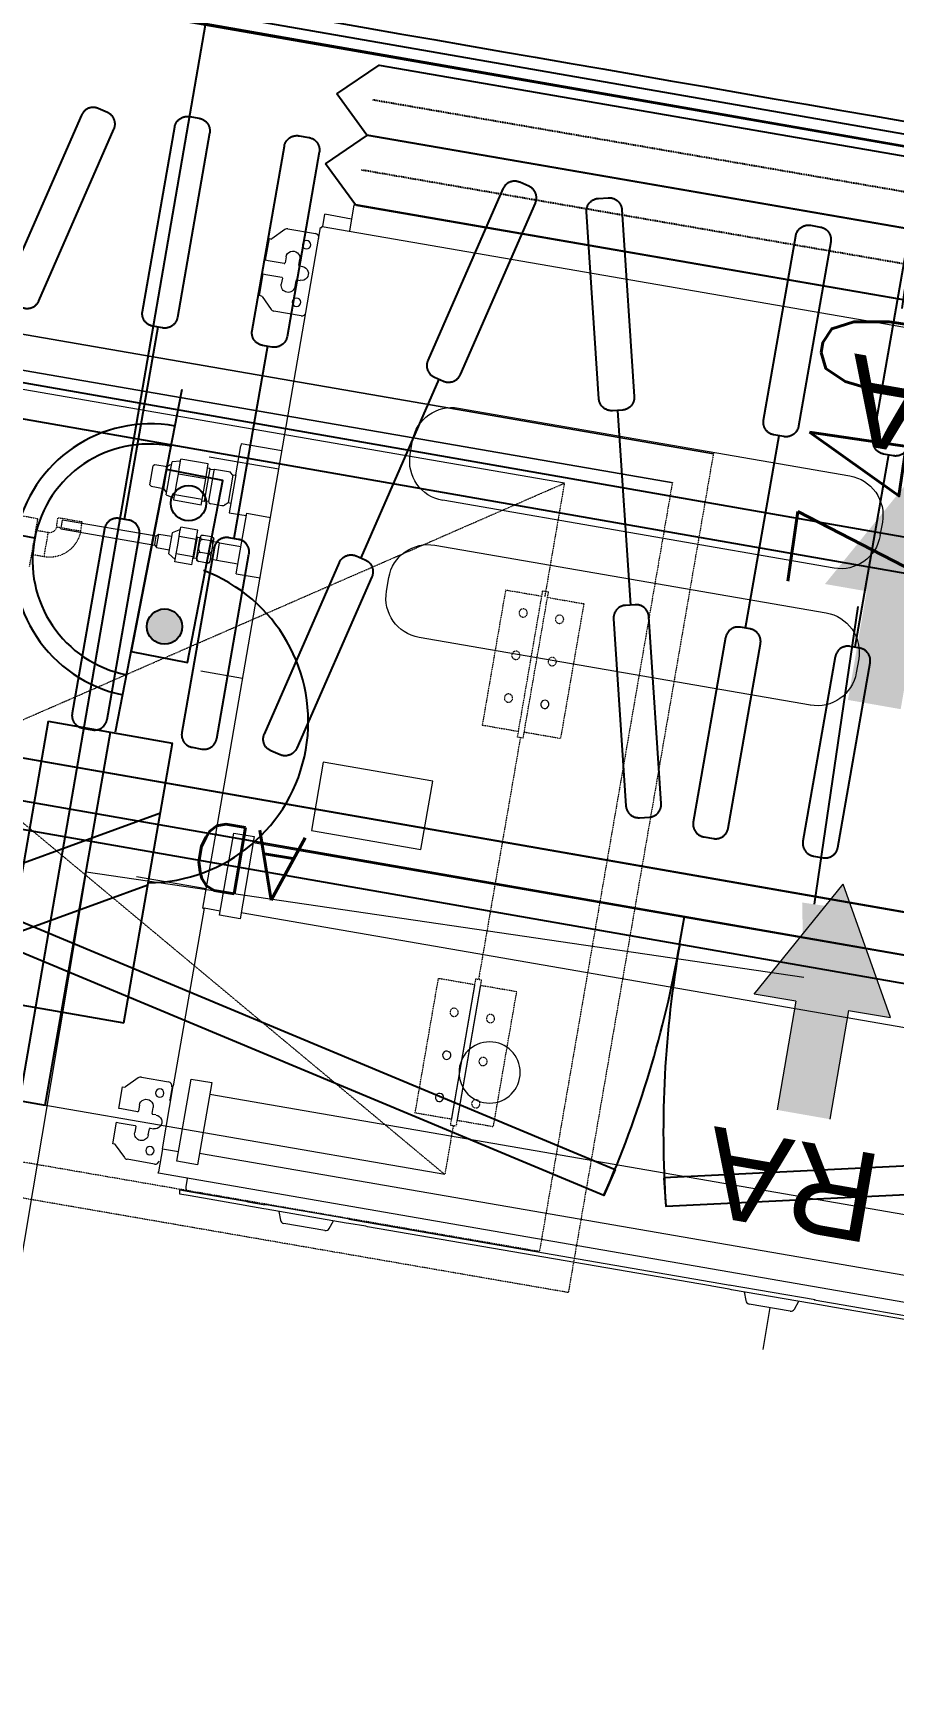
# Model space of a CAD drawing. Extents: x -678889171 to 586587, y -792238163 to 335485.
# Drawn here: x 45012 to 45619, y 28922 to 30092 of the extents above; entities that cross this region are included whole.
import ezdxf
from ezdxf.enums import TextEntityAlignment as Align
from ezdxf.xclip import XClip

# ---------------------------------------------------------------- set-up
doc = ezdxf.new("R2010")
doc.units = 0
doc.header["$MEASUREMENT"] = 0
doc.header["$XCLIPFRAME"] = 2
doc.linetypes.add('HIDDEN', pattern=[0.375, 0.25, -0.125])
doc.layers.get('0').update_dxf_attribs({"color": 8})
doc.layers.get('Defpoints').update_dxf_attribs({"color": 252})
for name, color, linetype in [('1', 8, 'Continuous'), ('9TH-FURN$0$XR-A-TYP-8-9-10$0$I-FURN', 252, 'Continuous'), ('9TH-FURN$0$XR-A-TYP-8-9-10$0$XREF_1BR$0$I-FURN', 252, 'Continuous'), ('AC-DUCT-FLEX', 50, 'Continuous'), ('E-POW-BLOCK', 4, 'Continuous'), ('E-SWIT-AIR', 6, 'Continuous'), ('XR-A-9TH-FLOOR$0$A-WALL', 252, 'Continuous'), ('XR-Typ33 8th to11Th$0$XR-A-TYP-8-9-10$0$A-WALL', 252, 'Continuous')]:
    doc.layers.add(name, color=color, linetype=linetype)
for name, color, linetype, lineweight in [('14- SAD FLEX', 30, 'Continuous', 0), ('2-MH TEXT', 2, 'Continuous', 0), ('Air Outlets', 8, 'Continuous', 0), ('LATS_EQ_IDU', 7, 'Continuous', 0)]:
    doc.layers.add(name, color=color, linetype=linetype, lineweight=lineweight)
doc.styles.add('LG-TEXT', font='arial.ttf')
doc.styles.add('ROMANS', font='romans.shx')
doc.styles.add('Work$0$E-M.MODUL', font='romans.shx', dxfattribs={"width": 0.8})
doc.dimstyles.new('Work$0$S-DIM', dxfattribs={"dimscale": 500, "dimtxt": 0.2065, "dimasz": 0.104, "dimexe": 0, "dimexo": 0, "dimgap": 0, "dimtad": 0, "dimdec": 0, "dimzin": 0, "dimdsep": 46, "dimtxsty": 'Work$0$E-M.MODUL', "dimcen": 0.25, "dimclrd": 5, "dimclre": 5, "dimclrt": 1, "dimadec": 0, "dimazin": 0, "dimtfac": 1, "dimtdec": 0, "dimtofl": 0, "dimtmove": 0, "dimatfit": 3, "dimfxl": 1, "dimtolj": 1, "dimtzin": 0, "dimlwe": 13, "dimarcsym": 0})

# ---------------------------------------------------------------- blocks, each defined once
blk = doc.blocks.new('*D3185')
at = {"layer": '1', "color": 5, "lineweight": 13, "transparency": 16777216}
for p, q in [((44726.3, 30308.1), (45156.5, 30233.7)), ((44155.2, 27007.8), (44585.4, 26933.3))]:
    blk.add_line(p, q, dxfattribs=at)
at = {"layer": '1', "color": 5, "lineweight": -2, "transparency": 16777216}
for p, q in [((45147.6, 30182.4), (44895.8, 28726.9)), ((44594.3, 26984.6), (44846.1, 28440.1))]:
    blk.add_line(p, q, dxfattribs=at)
at = {"layer": '1', "color": 5, "transparency": 16777216}
for points in [[(45139.1, 30183.9), (45156.1, 30181), (45156.5, 30233.7)], [(44585.8, 26986.1), (44602.8, 26983.1), (44585.4, 26933.3)]]:
    blk.add_solid(points, dxfattribs=at)
at = {"layer": 'Defpoints', "color": 0, "transparency": 16777216}
for p in [(44726.3, 30308.1), (45156.5, 30233.7), (44155.2, 27007.8, 0)]:
    blk.add_point(p, dxfattribs=at)
at = {"layer": '1', "color": 1, "transparency": 16777216, "insert": (44871, 28583.5), "char_height": 103.25, "attachment_point": 5, "rotation": 80.1836, "style": 'Work$0$E-M.MODUL'}
blk.add_mtext('\\A1;3250', dxfattribs=at)
blk = doc.blocks.new('1PH ISOLATOR')
at = {"color": 4}
blk.add_line((824.308, 1142.35), (819.308, 1142.35), dxfattribs=at)
at = {"layer": 'E-SWIT-AIR'}
for p, q in [((824.308, 1143.462), (819.308, 1143.462)), ((819.308, 1141.239), (819.308, 1143.462)), ((824.308, 1141.239), (824.308, 1143.462)), ((825.975, 1142.35), (824.308, 1142.35)), ((825.975, 1141.239), (825.975, 1142.35)), ((819.308, 1141.239), (824.308, 1141.239))]:
    blk.add_line(p, q, dxfattribs=at)
at = {"layer": 'E-SWIT-AIR', "color": 3}
for p, q in [((820.563, 1143.462), (821.847, 1141.239)), ((821.847, 1143.462), (823.13, 1141.239))]:
    blk.add_line(p, q, dxfattribs=at)
blk = doc.blocks.new('SO1 WP')
at = {"layer": 'E-POW-BLOCK'}
h = blk.add_hatch(color=3, dxfattribs=at)
h.dxf.hatch_style = 1
edge = h.paths.add_edge_path()
edge.add_arc((-0.1064, -0.0481), 0.0303, 0, 360)
at = {"layer": 'E-POW-BLOCK', "color": 3}
for p, q in [((0, 0.2), (0, 0.45)), ((-0.3, 0), (0.3, 0))]:
    blk.add_line(p, q, dxfattribs=at)
blk.add_lwpolyline([(0.1593, 0), (-0.1593, 0), (-0.1593, -0.0988), (0.1593, -0.0988)], close=True, dxfattribs=at)
for centre in [(-0.1064, -0.0481), (0.1096, -0.0481)]:
    blk.add_circle(centre, 0.0303, dxfattribs=at)
for centre, radius, start, end in [((0, -0.0028), 0.2353, 0.6833, 179.3167), ((0, 0), 0.2, 0, 180)]:
    blk.add_arc(centre, radius, start, end, dxfattribs=at)
blk = doc.blocks.new('esc')
at = {"color": 1}
blk.add_arc((-147311.1, 72319.1, -1.9), 113.6, 90.3619, 249.5877, dxfattribs=at)
at = {"layer": 'E-POW-BLOCK', "extrusion": (4.30759e-05, -6.52862e-06, 1), "xscale": 40.04552503335538, "yscale": 40.04552503335538, "zscale": 40.04552503335538, "rotation": 80.0746347150108}
blk.add_blockref('1PH ISOLATOR', (-107879.1, 32122.9, -8.7), dxfattribs=at)
at = {"layer": 'E-POW-BLOCK', "xscale": 410.1995351285421, "yscale": 410.1995351285421, "zscale": 410.1995351285421, "rotation": 258.9902188940114}
blk.add_blockref('SO1 WP', (-147312.3, 72205.5, -1.9), dxfattribs=at)
blk = doc.blocks.new('*U2786')
at = {"color": 0, "linetype": 'HIDDEN', "ltscale": 0.25}
for p, q in [((-9.6, -516.4), (-9.5, -1357.5)), ((40.6, -517), (40.5, -1358.1))]:
    blk.add_line(p, q, dxfattribs=at)
at = {"color": 0, "linetype": 'Continuous'}
for points in [[(-9.6, -1383.3), (15.4, -1357.5), (15.5, -516.4), (-9.6, -490.6), (-34.6, -516.5), (-34.5, -1357.5), (-9.6, -1383.3)], [(40.4, -1383.9), (65.4, -1358), (65.4, -517), (40.4, -491.2), (15.5, -516.4), (15.4, -1358.1), (40.4, -1383.9)]]:
    blk.add_lwpolyline(points, dxfattribs=at)
blk = doc.blocks.new('*U2788')
at = {"layer": '14- SAD FLEX', "color": 0, "linetype": 'HIDDEN', "ltscale": 0.1}
for p, q in [((0, 0), (0, 600.1)), ((0, 600.1), (600.1, 600.1)), ((25, 25), (25, 575.1)), ((25, 575.1), (575.1, 575.1)), ((100, 497.9), (100, 533)), ((100, 533), (500, 302.2)), ((98, 493.8), (72, 493.8)), ((72, 493.8), (72, 397.4)), ((98, 393.3), (98, 497.9)), ((102.1, 497.9), (98, 497.9)), ((98, 397.4), (98, 493.8)), ((102.1, 393.3), (102.1, 497.9)), ((102.1, 397.4), (102.1, 493.8)), ((102.1, 493.8), (128, 493.8)), ((128, 493.8), (128, 397.4)), ((72, 397.4), (98, 397.4)), ((102.1, 393.3), (98, 393.3)), ((100, 220.4), (100, 393.3)), ((128, 397.4), (102.1, 397.4)), ((500, 302.2), (100, 38.4)), ((72, 119.8), (72, 216.3)), ((72, 216.3), (98, 216.3)), ((98, 220.4), (98, 115.8)), ((102.1, 220.4), (102.1, 115.8)), ((128, 216.3), (102.1, 216.3)), ((128, 119.8), (128, 216.3)), ((452.7, 152.1), (461.6, 152.1)), ((452.7, 152.1), (452.7, 134.8)), ((461.6, 160.7), (461.6, 126.3)), ((430.4, 129.8), (430.4, 123.2)), ((447.7, 129.8), (430.4, 129.8)), ((447.7, 129.8), (447.7, 123.2)), ((452.7, 134.8), (461.6, 134.8)), ((98, 119.8), (72, 119.8)), ((100, 38.4), (100, 119.8)), ((102.1, 119.8), (128, 119.8)), ((447.7, 123.2), (430.4, 123.2)), ((478.9, 126.3), (461.6, 126.3)), ((575, 25), (25, 25)), ((575.1, 25), (25, 25)), ((600, 0), (0, 0)), ((600.1, 0), (0, 0))]:
    blk.add_line(p, q, dxfattribs=at)
at = {"layer": '14- SAD FLEX', "color": 0}
for p, q in [((100, 533), (500.1, 533)), ((98, 220.4), (102.1, 220.4)), ((102.1, 115.8), (98, 115.8)), ((100, 38.4), (500, 38.4))]:
    blk.add_line(p, q, dxfattribs=at)
at = {"layer": '14- SAD FLEX', "color": 0, "linetype": 'HIDDEN', "ltscale": 0.1, "extrusion": (-1.424e-13, -1.03492e-17, -1)}
for centre in [(87, 480.1), (87, 449.9), (87, 419.2), (87, 163.8), (87, 133.5)]:
    blk.add_ellipse(centre, major_axis=(-0.07, 2.91), ratio=0.999999, start_param=-1.547113, end_param=4.736072, dxfattribs=at)
at = {"layer": '14- SAD FLEX', "color": 0, "extrusion": (-1.424e-13, -1.15929e-17, -1)}
for centre in [(113, 480.1), (113, 449.9)]:
    blk.add_ellipse(centre, major_axis=(-0.1, 2.91), ratio=0.999999, start_param=-1.537705593972815, end_param=4.745479713206769, dxfattribs=at)
at = {"layer": '14- SAD FLEX', "color": 0, "linetype": 'HIDDEN', "ltscale": 0.1, "extrusion": (-1.424e-13, -1.15929e-17, -1)}
for centre in [(113, 419.2), (113, 194.4), (113, 163.8), (113, 133.5)]:
    blk.add_ellipse(centre, major_axis=(-0.1, 2.91), ratio=0.999999, start_param=-1.537705593972815, end_param=4.745479713206769, dxfattribs=at)
at = {"layer": '14- SAD FLEX', "color": 0, "extrusion": (-1.424e-13, -1.03492e-17, -1)}
blk.add_ellipse((87, 194.4), major_axis=(-0.07, 2.91), ratio=0.999999, start_param=-1.547113, end_param=4.736072, dxfattribs=at)
at = {"layer": '14- SAD FLEX', "color": 0, "linetype": 'HIDDEN', "ltscale": 0.1, "extrusion": (-1.424e-13, -7.31176e-19, -1)}
blk.add_ellipse((452.7, 129.8), major_axis=(0, 22.3), ratio=0.999999, start_param=4.712047, end_param=6.282844, dxfattribs=at)
at = {"layer": '14- SAD FLEX', "color": 0, "linetype": 'HIDDEN', "ltscale": 0.1, "extrusion": (-1.424e-13, 7.73502e-18, -1)}
blk.add_ellipse((452.7, 129.8), major_axis=(0.09, 5), ratio=0.999999, start_param=4.694216, end_param=6.265012, dxfattribs=at)
at = {"layer": '2-MH TEXT', "color": 0, "ltscale": 0.02, "style": 'ROMANS'}
blk.add_text('AD', height=47.4, dxfattribs=at).set_placement((235.4, 316))
blk = doc.blocks.new('*D3279')
at = {"layer": '1', "color": 5, "lineweight": 13, "transparency": 16777216}
for p, q in [((44590.9, 29578.1), (44526.7, 29196)), ((45049, 29501.1), (44984.8, 29118.9))]:
    blk.add_line(p, q, dxfattribs=at)
at = {"layer": '1', "color": 5, "lineweight": -2, "transparency": 16777216}
for p, q in [((44578, 29187.3), (44649, 29175.4)), ((44933.5, 29127.6), (44862.4, 29139.5))]:
    blk.add_line(p, q, dxfattribs=at)
at = {"layer": '1', "color": 5, "transparency": 16777216}
for points in [[(44579.4, 29195.9), (44576.5, 29178.8), (44526.7, 29196)], [(44934.9, 29136.1), (44932, 29119), (44984.8, 29118.9)]]:
    blk.add_solid(points, dxfattribs=at)
at = {"layer": 'Defpoints', "color": 0, "transparency": 16777216}
for p in [(44590.9, 29578.1, 0), (45049, 29501.1, 0), (44526.7, 29196)]:
    blk.add_point(p, dxfattribs=at)
at = {"layer": '1', "color": 1, "transparency": 16777216, "insert": (44755.7, 29157.5), "char_height": 103.25, "attachment_point": 5, "rotation": 350.4562, "style": 'Work$0$E-M.MODUL'}
blk.add_mtext('\\A1;464', dxfattribs=at)
blk = doc.blocks.new('*D3280')
at = {"layer": '1', "color": 5, "lineweight": 13, "transparency": 16777216}
for p, q in [((45156.5, 30233.7), (45662.5, 30159.4)), ((45049, 29501.1), (45555.1, 29426.8))]:
    blk.add_line(p, q, dxfattribs=at)
at = {"layer": '1', "color": 5, "lineweight": -2, "transparency": 16777216}
for p, q in [((45655, 30108), (45624.2, 29898.2)), ((45562.6, 29478.3), (45593.4, 29688.1))]:
    blk.add_line(p, q, dxfattribs=at)
at = {"layer": '1', "color": 5, "transparency": 16777216}
for points in [[(45646.4, 30109.3), (45663.6, 30106.7), (45662.5, 30159.4)], [(45554, 29479.5), (45571.2, 29477), (45555.1, 29426.8)]]:
    blk.add_solid(points, dxfattribs=at)
at = {"layer": 'Defpoints', "color": 0, "transparency": 16777216}
for p in [(45156.5, 30233.7), (45662.5, 30159.4), (45049, 29501.1)]:
    blk.add_point(p, dxfattribs=at)
at = {"layer": '1', "color": 1, "transparency": 16777216, "insert": (45608.8, 29793.1), "char_height": 103.25, "attachment_point": 5, "rotation": 81.654, "style": 'Work$0$E-M.MODUL'}
blk.add_mtext('\\A1;740', dxfattribs=at)
blk = doc.blocks.new('*U323')
at = {"layer": '9TH-FURN$0$XR-A-TYP-8-9-10$0$XREF_1BR$0$I-FURN'}
blk.add_lwpolyline([(-74.9, 5), (-1660.7, 5), (-1660.7, 30), (-74.9, 30)], close=True, dxfattribs=at)
blk = doc.blocks.new('9TH-FURN$0$XR-A-TYP-8-9-10$0$XREF_1BR$0$A$C0C3539C5')
at = {"layer": '9TH-FURN$0$XR-A-TYP-8-9-10$0$XREF_1BR$0$I-FURN', "ltscale": 0.5}
for p, q in [((-0.0688, -0.083), (0.0688, -0.083)), ((-0.0688, -0.1615), (0.0688, -0.1615)), ((-0.0668, -0.2767), (0.0668, -0.2441)), ((-0.0668, -0.4045), (0.0668, -0.4371)), ((-0.0688, -0.5277), (0.0688, -0.5277)), ((-0.0688, -0.6062), (0.0688, -0.6062))]:
    blk.add_line(p, q, dxfattribs=at)
for points in [[(-0.2098, -0.0955, -0.414214), (-0.2188, -0.0865), (-0.2188, -0.0795, -0.414214), (-0.2098, -0.0705), (-0.0778, -0.0705, -0.414214), (-0.0688, -0.0795), (-0.0688, -0.0865, -0.414214), (-0.0778, -0.0955)], [(0.2098, -0.0955, 0.414214), (0.2188, -0.0865), (0.2188, -0.0795, 0.414214), (0.2098, -0.0705), (0.0778, -0.0705, 0.414214), (0.0688, -0.0795), (0.0688, -0.0865, 0.414214), (0.0778, -0.0955)], [(-0.2098, -0.174, -0.414214), (-0.2188, -0.165), (-0.2188, -0.158, -0.414214), (-0.2098, -0.149), (-0.0778, -0.149, -0.414214), (-0.0688, -0.158), (-0.0688, -0.165, -0.414214), (-0.0778, -0.174)], [(0.2098, -0.174, 0.414214), (0.2188, -0.165), (0.2188, -0.158, 0.414214), (0.2098, -0.149), (0.0778, -0.149, 0.414214), (0.0688, -0.158), (0.0688, -0.165, 0.414214), (0.0778, -0.174)], [(0.2067, -0.2228, 0.414214), (0.2133, -0.2119), (0.2117, -0.2051, 0.414214), (0.2008, -0.1985), (0.0726, -0.2298, 0.414214), (0.066, -0.2407), (0.0676, -0.2475, 0.414214), (0.0785, -0.2541)], [(-0.2008, -0.3223, -0.414214), (-0.2117, -0.3157), (-0.2133, -0.3089, -0.414214), (-0.2067, -0.298), (-0.0785, -0.2667, -0.414214), (-0.0676, -0.2733), (-0.066, -0.2801, -0.414214), (-0.0726, -0.291)], [(-0.2008, -0.3589, 0.414214), (-0.2117, -0.3655), (-0.2133, -0.3723, 0.414214), (-0.2067, -0.3832), (-0.0785, -0.4145, 0.414214), (-0.0676, -0.4079), (-0.066, -0.4011, 0.414214), (-0.0726, -0.3902)], [(0.2067, -0.4585, -0.414214), (0.2133, -0.4693), (0.2117, -0.4761, -0.414214), (0.2008, -0.4827), (0.0726, -0.4514, -0.414214), (0.066, -0.4405), (0.0676, -0.4337, -0.414214), (0.0785, -0.4271)], [(-0.2098, -0.5402, -0.414214), (-0.2188, -0.5312), (-0.2188, -0.5242, -0.414214), (-0.2098, -0.5152), (-0.0778, -0.5152, -0.414214), (-0.0688, -0.5242), (-0.0688, -0.5312, -0.414214), (-0.0778, -0.5402)], [(0.2098, -0.5402, 0.414214), (0.2188, -0.5312), (0.2188, -0.5242, 0.414214), (0.2098, -0.5152), (0.0778, -0.5152, 0.414214), (0.0688, -0.5242), (0.0688, -0.5312, 0.414214), (0.0778, -0.5402)], [(-0.2098, -0.6187, -0.414214), (-0.2188, -0.6097), (-0.2188, -0.6027, -0.414214), (-0.2098, -0.5937), (-0.0778, -0.5937, -0.414214), (-0.0688, -0.6027), (-0.0688, -0.6097, -0.414214), (-0.0778, -0.6187)], [(0.2098, -0.6187, 0.414214), (0.2188, -0.6097), (0.2188, -0.6027, 0.414214), (0.2098, -0.5937), (0.0778, -0.5937, 0.414214), (0.0688, -0.6027), (0.0688, -0.6097, 0.414214), (0.0778, -0.6187)], [(-0.2008, -0.6606, 0.414214), (-0.2117, -0.6672), (-0.2133, -0.674, 0.414214), (-0.2067, -0.6849), (-0.0785, -0.7162, 0.414214), (-0.0676, -0.7096), (-0.066, -0.7028, 0.414214), (-0.0726, -0.6919)]]:
    blk.add_lwpolyline(points, format="xyb", close=True, dxfattribs=at)
blk = doc.blocks.new('XR-Typ33 8th to11Th')
at = {"layer": 'XR-Typ33 8th to11Th$0$XR-A-TYP-8-9-10$0$A-WALL'}
for centre, radius, start, end in [((-58013147.1, -334918644, 0), 339930557.6, 80.16505115, 80.165632986), ((1501245.5, 8391609, 0), 8500176.4, 260.15254645, 260.17344446)]:
    blk.add_arc(centre, radius, start, end, dxfattribs=at)

msp = doc.modelspace()

# ---------------------------------------------------------------- linework, layer by layer
at = {"layer": '9TH-FURN$0$XR-A-TYP-8-9-10$0$I-FURN'}
msp.add_line((44667, 29640.4, 0), (46285.6, 29357.8, 0), dxfattribs=at)
at = {"layer": '9TH-FURN$0$XR-A-TYP-8-9-10$0$I-FURN', "elevation": 0}
for points in [[(46382.1, 29880.5), (44748.2, 30165.2), (44749.8, 30174.1), (46383.6, 29889.3)], [(45422.2, 29291.4), (45414.2, 29273.1), (44644.1, 29594.2), (44652.2, 29612.5)], [(46277, 29308.5), (44658.3, 29591.4), (44661.8, 29611.1), (46280.4, 29328.2)], [(45456.5, 29285.4), (45457.8, 29265.5), (46291.2, 29306), (46289.8, 29326)]]:
    msp.add_lwpolyline(points, close=True, dxfattribs=at)
at = {"layer": '9TH-FURN$0$XR-A-TYP-8-9-10$0$I-FURN'}
for centre, start, end in [((44711.6, 29581.9, 0), 336.2775, 350.1031), ((46223.6, 29317.3, 0), 170.05, 183.8755)]:
    msp.add_arc(centre, 767.5, start, end, dxfattribs=at)
at = {"layer": '9TH-FURN$0$XR-A-TYP-8-9-10$0$XREF_1BR$0$I-FURN'}
msp.add_line((45467.6, 29450, 0), (45471.1, 29469.7, 0), dxfattribs=at)

# ---------------------------------------------------------------- block references
at = {"layer": '9TH-FURN$0$XR-A-TYP-8-9-10$0$I-FURN', "extrusion": (-3.51165e-11, 6.37437e-12, -1)}
ref = msp.add_blockref('9TH-FURN$0$XR-A-TYP-8-9-10$0$XREF_1BR$0$A$C0C3539C5', (-45684.8, 29712.9, 0), dxfattribs=dict(at, xscale=-1000.000000000001, yscale=1000.000000000001, zscale=-1000.000000000001, rotation=99.92338774119501))
XClip(ref).set_block_clipping_path([(-0.285285974, -0.9901327006), (0.246738655, 0.6529435845)])
at = {"layer": '9TH-FURN$0$XR-A-TYP-8-9-10$0$I-FURN', "xscale": -1, "rotation": 350.0766122650585}
msp.add_blockref('*U323', (44659.8, 29875.6, 0), dxfattribs=at)

# ---------------------------------------------------------------- next in the draw order: block references
at = {"layer": 'XR-A-9TH-FLOOR$0$A-WALL'}
msp.add_blockref('XR-Typ33 8th to11Th', (-2800.4, 13522.1), dxfattribs=at)

# ---------------------------------------------------------------- next in the draw order: hatches: boundary and pattern name
at = {"layer": 'LATS_EQ_IDU', "ltscale": 0.5, "true_color": 0x636466, "extrusion": (6.27395e-07, 3.59398e-06, 1)}
for points in [[(45586.3, 29622.3), (45623.5, 29615.8), (45636.8, 29692.5), (45666.2, 29687.4), (45633, 29781.5), (45570.1, 29704), (45599.5, 29698.9)], [(45573.5, 29326.8), (45536.3, 29333.3), (45549.5, 29409.9), (45520.1, 29415), (45583, 29492.5), (45616.2, 29398.4), (45586.8, 29403.5)]]:
    msp.add_hatch(color=251, dxfattribs=at).paths.add_polyline_path(points)

# ---------------------------------------------------------------- next in the draw order: linework, layer by layer
at = {"layer": 'LATS_EQ_IDU', "color": 251, "true_color": 0x636466, "extrusion": (6.27395e-07, 3.59398e-06, 1)}
for p, q in [((45237.9, 29971.4, 1.9), (45234.7, 29952.8, 1.9)), ((45237.9, 29971.4, 1.9), (45238.8, 29971.2, 1.9)), ((45238.8, 29971.2, 1.9), (45239.6, 29971.1, 1.9)), ((45239.6, 29971.1, 1.9), (45239.6, 29970.9, 1.9)), ((45239.6, 29970.9, 1.9), (46067.2, 29827.7, 1.9)), ((45215.9, 29956.1, 1.9), (45217.4, 29964.6, 1.9)), ((45236.2, 29961.3, 1.9), (45217.4, 29964.6, 1.9)), ((45140.4, 29527.7, 1.9), (45214.4, 29955.3, 1.9)), ((45175.6, 29932.2, 1.9), (45178.3, 29947.5, 1.9)), ((45178.3, 29947.5, 1.9), (45179.8, 29947.2, 1.9)), ((45179.8, 29947.2, 1.9), (45180.1, 29947.4, 1.9)), ((45189.2, 29953.8, 1.9), (45180.1, 29947.4, 1.9)), ((45191.4, 29954.3, 1.9), (45210.7, 29951, 1.9)), ((45214.4, 29955.3, 1.9), (45215.2, 29955.2, 1.9)), ((45215.2, 29955.4, 1.9), (45215.4, 29956.2, 1.9)), ((45215.2, 29955.2, 1.9), (45215.2, 29955.4, 1.9)), ((45215.4, 29956.2, 1.9), (45215.6, 29956.1, 1.9)), ((45215.6, 29956.1, 1.9), (46084.3, 29805.8, 1.9)), ((45177.4, 29931.9, 1.9), (45175.6, 29932.2, 1.9)), ((45188.7, 29929.9, 1.9), (45177.4, 29931.9, 1.9)), ((45190.1, 29934.7, 1.9), (45189.3, 29930.3, 1.9)), ((45199, 29928.7, 1.9), (45199.7, 29933, 1.9)), ((45201.8, 29927.7, 1.9), (45199.4, 29928.1, 1.9)), ((45171.3, 29907.3, 1.9), (45173.9, 29922.6, 1.9)), ((45173.9, 29922.6, 1.9), (45175.8, 29922.2, 1.9)), ((45175.8, 29922.2, 1.9), (45187.1, 29920.3, 1.9)), ((45187.5, 29919.7, 1.9), (45186.7, 29915.4, 1.9)), ((45196.4, 29913.7, 1.9), (45197.1, 29918, 1.9)), ((45197.7, 29918.4, 1.9), (45200.1, 29918, 1.9)), ((45172.8, 29907, 1.9), (45171.3, 29907.3, 1.9)), ((45173.1, 29906.7, 1.9), (45172.8, 29907, 1.9)), ((45173.1, 29906.7, 1.9), (45179.5, 29897.6, 1.9)), ((45200.7, 29893.1, 1.9), (45181.4, 29896.4, 1.9)), ((45311.7, 29828, 1.9), (45587.7, 29780.2, 1.9)), ((45154.6, 29780.9, 1.9), (45158.1, 29801.4, 1.9)), ((45158.4, 29802.8, 1.9), (45158.1, 29801.4, 1.9)), ((45187, 29797.8, 1.9), (45158.4, 29802.8, 1.9)), ((45277.6, 29795.4, 1.9), (45279.3, 29805.1, 1.9)), ((45094, 29774, 1.9), (45096.4, 29787.4, 1.9)), ((45097.4, 29788.1, 1.9), (45096.4, 29787.4, 1.9)), ((45106.2, 29786.6, 1.9), (45097.4, 29788.1, 1.9)), ((45106.2, 29786.6, 1.9), (45103.5, 29771.4, 1.9)), ((45105.6, 29766.9, 1.9), (45109, 29786.7, 1.9)), ((45108.3, 29788.1, 1.9), (45106.2, 29786.6, 1.9)), ((45109.2, 29787.9, 1.9), (45108.3, 29788.1, 1.9)), ((45109, 29786.7, 1.9), (45109.6, 29790.1, 1.9)), ((45115.7, 29790.6, 1.9), (45109.6, 29790.1, 1.9)), ((45114.1, 29781.4, 1.9), (45115, 29786.7, 1.9)), ((45115, 29786.7, 1.9), (45115.9, 29792.1, 1.9)), ((45135.2, 29788.7, 1.9), (45115.9, 29792.1, 1.9)), ((45136.3, 29785.1, 1.9), (45132.4, 29762.4, 1.9)), ((45133.4, 29778.1, 1.9), (45135.2, 29788.7, 1.9)), ((45136.3, 29785.4, 1.9), (45134.7, 29785.7, 1.9)), ((45139.2, 29784.1, 1.9), (45135.4, 29762.4, 1.9)), ((45184.9, 29784.9, 1.9), (45135.7, 29793.5, 1.9)), ((45136.3, 29785.4, 1.9), (45136.3, 29785.1, 1.9)), ((45136.7, 29784.8, 1.9), (45136.3, 29785.4, 1.9)), ((45136.7, 29784.8, 1.9), (45136.7, 29784.6, 1.9)), ((45139.3, 29784.4, 1.9), (45136.7, 29784.8, 1.9)), ((45139.6, 29785, 1.9), (45150.8, 29783.1, 1.9)), ((45094, 29774, 1.9), (45094.8, 29772.9, 1.9)), ((45094.8, 29772.9, 1.9), (45103.5, 29771.4, 1.9)), ((45111.6, 29766.9, 1.9), (45112.8, 29774.1, 1.9)), ((45112.8, 29774.1, 1.9), (45114.1, 29781.4, 1.9)), ((45133.4, 29778.1, 1.9), (45114.1, 29781.4, 1.9)), ((45130.9, 29763.5, 1.9), (45133.4, 29778.1, 1.9)), ((45152.5, 29780.7, 1.9), (45149.1, 29761.4, 1.9)), ((45154.6, 29780.9, 1.9), (45150, 29754.3, 1.9)), ((45152.5, 29780.7, 1.9), (45150.8, 29782.6, 1.9)), ((45154.5, 29780.4, 1.9), (45152.5, 29780.7, 1.9)), ((45103.5, 29771.4, 1.9), (45105, 29769.3, 1.9)), ((45105, 29769.3, 1.9), (45106, 29769.2, 1.9)), ((45105.6, 29766.9, 1.9), (45111.1, 29764.5, 1.9)), ((45110.9, 29763, 1.9), (45111.2, 29764.9, 1.9)), ((45130.2, 29759.6, 1.9), (45110.9, 29763, 1.9)), ((45111.2, 29764.9, 1.9), (45111.6, 29766.9, 1.9)), ((45130.9, 29763.5, 1.9), (45111.6, 29766.9, 1.9)), ((45130.2, 29759.6, 1.9), (45130.9, 29763.5, 1.9)), ((45130.7, 29762.7, 1.9), (45132.4, 29762.4, 1.9)), ((45132.4, 29762.4, 1.9), (45132.9, 29762.8, 1.9)), ((45132.9, 29762.8, 1.9), (45135.4, 29762.4, 1.9)), ((45144.8, 29759.2, 1.9), (45137.1, 29760.5, 1.9)), ((45147, 29760.1, 1.9), (45149.1, 29761.4, 1.9)), ((45147, 29760.3, 1.9), (45147, 29760.1, 1.9)), ((45149.1, 29761.4, 1.9), (45151.1, 29761, 1.9)), ((45576.5, 29715.2, 1.9), (45300.5, 29763, 1.9)), ((45031.7, 29744.9, 1.9), (45032.4, 29749.1, 1.9)), ((45098.5, 29737.7, 1.9), (45032.4, 29749.1, 1.9)), ((45150, 29754.3, 1.9), (45161.9, 29752.2, 1.9)), ((45158.6, 29732.9, 1.9), (45162.3, 29754, 1.9)), ((45162.3, 29754, 1.9), (45179.1, 29751, 1.9)), ((45031.3, 29743, 1.9), (45031.7, 29744.9, 1.9)), ((45031.3, 29743, 1.9), (45097.4, 29731.5, 1.9)), ((45097.7, 29733.4, 1.9), (45098.5, 29737.7, 1.9)), ((45100.2, 29738.9, 1.9), (45098.5, 29737.7, 1.9)), ((45099.1, 29732.6, 1.9), (45100.2, 29738.9, 1.9)), ((45109.2, 29737.4, 1.9), (45100.2, 29738.9, 1.9)), ((45109.6, 29740, 1.9), (45107.1, 29725.5, 1.9)), ((45115.5, 29742.5, 1.9), (45109.6, 29740, 1.9)), ((45113.6, 29731.3, 1.9), (45114.6, 29737.4, 1.9)), ((45114.6, 29737.4, 1.9), (45115.2, 29740.8, 1.9)), ((45126.7, 29735.3, 1.9), (45114.6, 29737.4, 1.9)), ((45115.2, 29740.8, 1.9), (45115.8, 29744.1, 1.9)), ((45127.9, 29742, 1.9), (45115.8, 29744.1, 1.9)), ((45125, 29722.5, 1.9), (45127.5, 29736.9, 1.9)), ((45126.7, 29735.3, 1.9), (45127.9, 29742, 1.9)), ((45127.5, 29736.9, 1.9), (45127.1, 29737.5, 1.9)), ((45129.4, 29736.6, 1.9), (45127.5, 29736.9, 1.9)), ((45129.1, 29734.6, 1.9), (45129.5, 29736.9, 1.9)), ((45137.5, 29737.2, 1.9), (45131.7, 29738.2, 1.9)), ((45610.6, 29747.7, 1.9), (45608.9, 29738.1, 1.9)), ((45097.4, 29731.5, 1.9), (45097.7, 29733.4, 1.9)), ((45097.4, 29731.5, 1.9), (45098.7, 29729.7, 1.9)), ((45098.7, 29729.7, 1.9), (45099.1, 29732.6, 1.9)), ((45098.7, 29729.7, 1.9), (45107.6, 29728.2, 1.9)), ((45107.1, 29725.5, 1.9), (45111.8, 29721.2, 1.9)), ((45112.5, 29725.2, 1.9), (45113.6, 29731.3, 1.9)), ((45124.6, 29723.1, 1.9), (45126.7, 29735.3, 1.9)), ((45126.9, 29721.8, 1.9), (45129.1, 29734.6, 1.9)), ((45135.4, 29725.3, 1.9), (45129.6, 29726.3, 1.9)), ((45137, 29734.5, 1.9), (45131.2, 29735.5, 1.9)), ((45136.5, 29720.1, 1.9), (45138.7, 29732.9, 1.9)), ((45138.7, 29732.9, 1.9), (45139.1, 29735.2, 1.9)), ((45143.2, 29733, 1.9), (45138.9, 29733.7, 1.9)), ((45141.1, 29720.9, 1.9), (45143.2, 29733, 1.9)), ((45143.2, 29733, 1.9), (45158.2, 29730.4, 1.9)), ((45154.9, 29711.3, 1.9), (45158.6, 29732.9, 1.9)), ((45295, 29731.4, 1.9), (45571, 29683.6, 1.9)), ((45111.6, 29719.6, 1.9), (45112, 29722.4, 1.9)), ((45123.6, 29717.5, 1.9), (45111.6, 29719.6, 1.9)), ((45112, 29722.4, 1.9), (45112.5, 29725.2, 1.9)), ((45124.6, 29723.1, 1.9), (45112.5, 29725.2, 1.9)), ((45123.6, 29717.5, 1.9), (45124.6, 29723.1, 1.9)), ((45124.4, 29722.1, 1.9), (45125, 29722.5, 1.9)), ((45125, 29722.5, 1.9), (45126.9, 29722.2, 1.9)), ((45134.3, 29718.8, 1.9), (45128.5, 29719.8, 1.9)), ((45136.8, 29721.7, 1.9), (45141.1, 29720.9, 1.9)), ((45141.1, 29720.9, 1.9), (45156.1, 29718.3, 1.9)), ((45154.9, 29711.3, 1.9), (45171.7, 29708.4, 1.9)), ((45260.9, 29698.9, 1.9), (45262.6, 29708.5, 1.9)), ((45559.8, 29618.6, 1.9), (45283.8, 29666.4, 1.9)), ((45593.9, 29651.2, 1.9), (45592.2, 29641.5, 1.9)), ((45159.4, 29637.5, 1.9), (45129.9, 29642.6, 1.9)), ((45216.3, 29578.5, 1.9), (45208, 29530.2, 1.9)), ((45293.6, 29565.1, 1.9), (45216.3, 29578.5, 1.9)), ((45285.2, 29516.8, 1.9), (45293.6, 29565.1, 1.9)), ((45131.4, 29475.6, 1.9), (45140.4, 29527.7, 1.9)), ((45141.2, 29527.6, 1.9), (45140.4, 29527.7, 1.9)), ((45141.2, 29527.6, 1.9), (45152.6, 29525.6, 1.9)), ((45143.1, 29470.6, 1.9), (45153.1, 29528.5, 1.9)), ((45153.1, 29528.5, 1.9), (45167.6, 29526, 1.9)), ((45208, 29530.2, 1.9), (45285.2, 29516.8, 1.9)), ((45167.6, 29526, 1.9), (45157.6, 29468.1, 1.9)), ((45166.9, 29521.7, 1.9), (45984.2, 29380.3, 1.9)), ((45084.5, 29497.9, 1.9), (45133.8, 29489.3, 1.9)), ((45132.2, 29475.5, 1.9), (45110.5, 29350.3, 1.9)), ((45131.4, 29475.6, 1.9), (45132.2, 29475.5, 1.9)), ((45143.6, 29473.5, 1.9), (45132.2, 29475.5, 1.9)), ((45157.6, 29468.1, 1.9), (45143.1, 29470.6, 1.9)), ((45158.3, 29472.4, 1.9), (45975.6, 29331, 1.9)), ((45085.8, 29355.9, 1.9), (45076.7, 29349.5, 1.9)), ((45088, 29356.4, 1.9), (45107.2, 29353.1, 1.9)), ((45113.1, 29297.2, 1.9), (45123.1, 29355.1, 1.9)), ((45123.1, 29355.1, 1.9), (45137.6, 29352.6, 1.9)), ((45137.6, 29352.6, 1.9), (45127.6, 29294.7, 1.9)), ((45072.2, 29334.3, 1.9), (45074.8, 29349.5, 1.9)), ((45074.8, 29349.5, 1.9), (45076.3, 29349.3, 1.9)), ((45076.3, 29349.3, 1.9), (45076.7, 29349.5, 1.9)), ((45102.9, 29305.9, 1.9), (45110.5, 29350.3, 1.9)), ((45109.6, 29349.7, 1.9), (45108, 29340.5, 1.9)), ((45108.7, 29339.9, 1.9), (45108.4, 29339.9, 1.9)), ((45136.2, 29344.4, 1.9), (45953.5, 29203, 1.9)), ((45074, 29334, 1.9), (45072.2, 29334.3, 1.9)), ((45085.3, 29332, 1.9), (45074, 29334, 1.9)), ((45086.6, 29336.8, 1.9), (45085.9, 29332.4, 1.9)), ((45095.5, 29330.7, 1.9), (45096.3, 29335.1, 1.9)), ((45098.3, 29329.8, 1.9), (45095.9, 29330.2, 1.9)), ((45067.8, 29309.4, 1.9), (45070.5, 29324.6, 1.9)), ((45070.5, 29324.6, 1.9), (45072.3, 29324.3, 1.9)), ((45072.3, 29324.3, 1.9), (45083.6, 29322.4, 1.9)), ((45084, 29321.8, 1.9), (45083.3, 29317.4, 1.9)), ((45092.9, 29315.8, 1.9), (45093.7, 29320.1, 1.9)), ((45094.2, 29320.5, 1.9), (45096.7, 29320.1, 1.9)), ((45069.4, 29309.1, 1.9), (45067.8, 29309.4, 1.9)), ((45069.6, 29308.8, 1.9), (45069.4, 29309.1, 1.9)), ((45069.6, 29308.8, 1.9), (45076, 29299.7, 1.9)), ((45102.8, 29305.9, 1.9), (45100, 29289.7, 1.9)), ((45102.8, 29305.9, 1.9), (45114.2, 29303.9, 1.9)), ((45097.2, 29295.1, 1.9), (45077.9, 29298.5, 1.9)), ((45127.6, 29294.7, 1.9), (45113.1, 29297.2, 1.9)), ((45129, 29302.8, 1.9), (45946.3, 29161.4, 1.9)), ((45099.9, 29288.7, 1.9), (45100, 29289.5, 1.9)), ((45100.1, 29288.7, 1.9), (45099.9, 29288.7, 1.9)), ((45100, 29289.5, 1.9), (45100, 29289.7, 1.9)), ((45968.8, 29138.4, 1.9), (45100.1, 29288.7, 1.9)), ((45120.3, 29285, 1.9), (45119.3, 29279.2, 1.9)), ((45120.3, 29285, 1.9), (45120.3, 29285.2, 1.9)), ((45115.1, 29276.9, 1.9), (45122.9, 29275.6, 1.9)), ((45115.2, 29273.9, 1.9), (45115.1, 29276.9, 1.9)), ((45122.4, 29272.7, 1.9), (45115.2, 29273.9, 1.9)), ((45161.2, 29266, 1.9), (45122.4, 29272.7, 1.9)), ((45122.9, 29275.6, 1.9), (45161.7, 29268.9, 1.9)), ((45162.4, 29265.8, 1.9), (45161.2, 29266, 1.9)), ((45161.7, 29268.9, 1.9), (45163.1, 29268.6, 1.9)), ((45174.4, 29263.7, 1.9), (45162.4, 29265.8, 1.9)), ((45163.1, 29268.6, 1.9), (45175.2, 29266.5, 1.9)), ((45176.1, 29263.4, 1.9), (45174.4, 29263.7, 1.9)), ((45235.1, 29256.2, 1.9), (45174.5, 29266.6, 1.9)), ((45232.5, 29253.6, 1.9), (45176.1, 29263.4, 1.9)), ((45185, 29261.8, 1.9), (45186.1, 29255.7, 1.9)), ((45217.4, 29248.3, 1.9), (45188.5, 29253.3, 1.9)), ((45220.5, 29249.7, 1.9), (45223.6, 29255.2, 1.9)), ((45234.2, 29253.3, 1.9), (45232.5, 29253.6, 1.9)), ((45246.2, 29251.3, 1.9), (45234.2, 29253.3, 1.9)), ((45234.4, 29256.3, 1.9), (45246.5, 29254.2, 1.9)), ((45247.4, 29251, 1.9), (45246.2, 29251.3, 1.9)), ((45246.5, 29254.2, 1.9), (45247.9, 29253.9, 1.9)), ((45489.3, 29209.2, 1.9), (45247.4, 29251, 1.9)), ((45247.9, 29253.9, 1.9), (45489.8, 29212.1, 1.9)), ((45489.8, 29212.1, 1.9), (45491.2, 29211.8, 1.9)), ((45491.2, 29211.8, 1.9), (45503.2, 29209.8, 1.9)), ((45490.4, 29209, 1.9), (45489.3, 29209.2, 1.9)), ((45502.5, 29206.9, 1.9), (45490.4, 29209, 1.9)), ((45504.2, 29206.6, 1.9), (45502.5, 29206.9, 1.9)), ((45563.2, 29199.4, 1.9), (45502.6, 29209.9, 1.9)), ((45560.6, 29196.9, 1.9), (45504.2, 29206.6, 1.9)), ((45513.1, 29205.1, 1.9), (45514.2, 29198.9, 1.9)), ((45562.5, 29199.5, 1.9), (45574.6, 29197.4, 1.9)), ((45545.5, 29191.5, 1.9), (45516.6, 29196.5, 1.9)), ((45531.3, 29194, 1.9), (45526.2, 29164.4, 1.9)), ((45548.6, 29192.9, 1.9), (45551.7, 29198.4, 1.9)), ((45562.3, 29196.6, 1.9), (45560.6, 29196.9, 1.9)), ((45574.3, 29194.5, 1.9), (45562.3, 29196.6, 1.9)), ((45575.5, 29194.3, 1.9), (45574.3, 29194.5, 1.9)), ((45574.6, 29197.4, 1.9), (45576, 29197.2, 1.9)), ((45817.3, 29152.4, 1.9), (45575.5, 29194.3, 1.9)), ((45576, 29197.2, 1.9), (45817.8, 29155.3, 1.9))]:
    msp.add_line(p, q, dxfattribs=at)
at = {"layer": 'LATS_EQ_IDU', "color": 251, "ltscale": 0.5, "true_color": 0x636466, "extrusion": (6.27395e-07, 3.59398e-06, 1)}
for p, q in [((45520.1, 29415, 1.9), (45583, 29492.5, 1.9)), ((45520.1, 29415, 1.9), (45583, 29492.5, 1.9)), ((45616.2, 29398.4, 1.9), (45583, 29492.5, 1.9)), ((45616.2, 29398.4, 1.9), (45583, 29492.5, 1.9)), ((45549.5, 29409.9, 1.9), (45520.1, 29415, 1.9)), ((45549.5, 29409.9, 1.9), (45520.1, 29415, 1.9)), ((45549.5, 29409.9, 1.9), (45536.3, 29333.3, 1.9)), ((45549.5, 29409.9, 1.9), (45536.3, 29333.3, 1.9)), ((45586.8, 29403.5, 1.9), (45573.5, 29326.8, 1.9)), ((45586.8, 29403.5, 1.9), (45573.5, 29326.8, 1.9)), ((45586.8, 29403.5, 1.9), (45616.2, 29398.4, 1.9)), ((45586.8, 29403.5, 1.9), (45616.2, 29398.4, 1.9))]:
    msp.add_line(p, q, dxfattribs=at)
at = {"layer": 'LATS_EQ_IDU', "color": 251, "true_color": 0x636466, "extrusion": (-6.27395e-07, -3.59398e-06, -1)}
for centre, radius in [((-45204.5, 29943.1, -2.1), 2.94), ((-45197.4, 29902.6, -2.1), 2.94), ((-45333.6, 29359.7, -2.1), 21.6), ((-45101, 29345.2, -2.1), 2.94), ((-45094, 29304.6, -2.1), 2.94)]:
    msp.add_circle(centre, radius, dxfattribs=at)
at = {"layer": 'LATS_EQ_IDU', "color": 251, "true_color": 0x636466, "extrusion": (6.27395e-07, 3.59398e-06, 1)}
for centre, radius, start, end in [((45190.9, 29951.4, 2.1), 2.94, 80.1837, 125.1837), ((45210.2, 29948.1, 2.1), 2.94, 350.1837, 80.1837), ((45188.8, 29930.4, 2.1), 0.49, 260.1837, 350.1837), ((45199.5, 29928.6, 2.1), 0.49, 170.1837, 260.1837), ((45187, 29919.8, 2.1), 0.49, 350.1837, 80.1837), ((45197.6, 29918, 2.1), 0.49, 80.1837, 170.1837), ((45181.9, 29899.3, 2.1), 2.94, 215.1837, 260.1837), ((45201.2, 29896, 2.1), 2.94, 260.1837, 350.1837), ((45141.2, 29783.9, 2.1), 1.96, 145.3049, 170.1837), ((45148.9, 29782.6, 2.1), 1.96, 0.5672, 15.152), ((45137.4, 29762.1, 2.1), 1.96, 170.1837, 177.2084), ((45137.4, 29762.1, 2.1), 1.96, 187.7356, 195.152), ((45145.1, 29760.8, 2.1), 1.96, 325.3049, 339.8002), ((45131.4, 29736.6, 2.1), 1.96, 137.0468, 170.1837), ((45137.2, 29735.6, 2.1), 1.96, 350.1837, 23.4482), ((45128.8, 29721.5, 2.1), 1.96, 170.1837, 203.4482), ((45134.6, 29720.5, 2.1), 1.96, 317.0468, 350.1837), ((45087.5, 29353.5, 2.1), 2.94, 80.1837, 125.1837), ((45106.7, 29350.2, 2.1), 2.94, 350.1837, 80.1837), ((45085.4, 29332.5, 2.1), 0.49, 260.1837, 350.1837), ((45096, 29330.7, 2.1), 0.49, 170.1837, 260.1837), ((45083.5, 29321.9, 2.1), 0.49, 350.1837, 80.1837), ((45094.2, 29320, 2.1), 0.49, 80.1837, 170.1837), ((45078.4, 29301.4, 2.1), 2.94, 215.1837, 260.1837), ((45097.7, 29298, 2.1), 2.94, 260.1837, 350.1837), ((45122.2, 29278.7, 2.1), 2.94, 170.1837, 260.1837), ((45189, 29256.2, 2.1), 2.94, 190.1837, 260.1837), ((45217.9, 29251.2, 2.1), 2.94, 260.1837, 330.1837), ((45517.1, 29199.4, 2.1), 2.94, 190.1837, 260.1837), ((45546, 29194.4, 2.1), 2.94, 260.1837, 330.1837)]:
    msp.add_arc(centre, radius, start, end, dxfattribs=at)
at = {"layer": 'LATS_EQ_IDU', "color": 251, "true_color": 0x636466, "extrusion": (-6.27395e-07, -3.59398e-06, -1)}
for centre, radius, start, end in [((-45194.9, 29933.8, -2.1), 4.9, 9.8163, 189.8163), ((-45200.9, 29922.9, -2.1), 4.9, 99.8163, 279.8163), ((-45191.5, 29914.5, -2.1), 4.9, 189.8163, 9.8163), ((-45306.9, 29800.3, -2.1), 28.1, 9.8163, 99.8163), ((-45305.3, 29790.6, -2.1), 28.1, 279.8163, 9.8163), ((-45582.9, 29752.5, -2.1), 28.1, 99.8163, 189.8163), ((-45581.3, 29742.9, -2.1), 28.1, 189.8163, 279.8163), ((-45290.2, 29703.7, -2.1), 28.1, 9.8163, 99.8163), ((-45288.6, 29694.1, -2.1), 28.1, 279.8163, 9.8163), ((-45566.2, 29656, -2.1), 28.1, 99.8163, 189.8163), ((-45564.5, 29646.3, -2.1), 28.1, 189.8163, 279.8163), ((-45091.4, 29335.9, -2.1), 4.9, 9.8163, 189.8163), ((-45108.5, 29340.4, -2.1), 0.49, 279.8163, 9.8163), ((-45097.5, 29324.9, -2.1), 4.9, 99.8163, 279.8163), ((-45088.1, 29316.6, -2.1), 4.9, 189.8163, 9.8163)]:
    msp.add_arc(centre, radius, start, end, dxfattribs=at)
at = {"layer": 'LATS_EQ_IDU', "color": 251, "true_color": 0x636466}
for points, knots in [([(45135.5, 29761.7, 1.9), (45135.5, 29761.5, 1.9), (45135.6, 29761.3, 1.9), (45136.1, 29760.8, 1.9), (45136.5, 29760.6, 1.9), (45137.1, 29760.5, 1.9)], [0, 0, 0, 0, 0.491288, 0.491288, 1, 1, 1, 1]), ([(45147, 29760.3, 1.9), (45146.9, 29760, 1.9), (45146.8, 29759.7, 1.9), (45146.4, 29759.4, 1.9), (45146.2, 29759.3, 1.9), (45145.7, 29759.1, 1.9), (45145.3, 29759.1, 1.9), (45144.8, 29759.2, 1.9)], [0, 0, 0, 0, 0.5, 0.5, 0.75, 0.75, 1, 1, 1, 1]), ([(45131.7, 29738.2, 1.9), (45131.2, 29738.3, 1.9), (45130.8, 29738.3, 1.9), (45130.3, 29738.2, 1.9), (45130.1, 29738.1, 1.9), (45129.8, 29737.7, 1.9), (45129.7, 29737.5, 1.9), (45129.6, 29736.9, 1.9), (45129.6, 29736.7, 1.9), (45129.8, 29736.2, 1.9), (45129.9, 29736.1, 1.9), (45130.4, 29735.8, 1.9), (45130.8, 29735.6, 1.9), (45131.2, 29735.5, 1.9)], [0, 0, 0, 0, 0.125, 0.125, 0.25, 0.25, 0.5, 0.5, 0.75, 0.75, 0.875, 0.875, 1, 1, 1, 1]), ([(45137.5, 29737.2, 1.9), (45137.9, 29737.2, 1.9), (45138.3, 29737, 1.9), (45138.8, 29736.7, 1.9), (45138.9, 29736.5, 1.9), (45139.1, 29736.1, 1.9), (45139.1, 29735.8, 1.9), (45139, 29735.3, 1.9), (45138.9, 29735.1, 1.9), (45138.6, 29734.7, 1.9), (45138.4, 29734.6, 1.9), (45137.9, 29734.5, 1.9), (45137.5, 29734.5, 1.9), (45137, 29734.5, 1.9)], [0, 0, 0, 0, 0.125, 0.125, 0.25, 0.25, 0.5, 0.5, 0.75, 0.75, 0.875, 0.875, 1, 1, 1, 1]), ([(45129.6, 29726.3, 1.9), (45129.2, 29726.4, 1.9), (45128.7, 29726.2, 1.9), (45128.1, 29725.8, 1.9), (45127.9, 29725.5, 1.9), (45127.5, 29724.6, 1.9), (45127.4, 29724, 1.9), (45127.1, 29722.7, 1.9), (45127.1, 29722.1, 1.9), (45127.2, 29721.1, 1.9), (45127.3, 29720.8, 1.9), (45127.7, 29720.2, 1.9), (45128, 29719.9, 1.9), (45128.5, 29719.8, 1.9)], [0, 0, 0, 0, 0.125, 0.125, 0.25, 0.25, 0.5, 0.5, 0.75, 0.75, 0.875, 0.875, 1, 1, 1, 1]), ([(45131.2, 29735.5, 1.9), (45130.8, 29735.6, 1.9), (45130.3, 29735.4, 1.9), (45129.7, 29734.7, 1.9), (45129.5, 29734.3, 1.9), (45128.9, 29733, 1.9), (45128.8, 29732.1, 1.9), (45128.5, 29730.4, 1.9), (45128.3, 29729.5, 1.9), (45128.4, 29728.1, 1.9), (45128.5, 29727.6, 1.9), (45128.8, 29726.8, 1.9), (45129.2, 29726.4, 1.9), (45129.6, 29726.3, 1.9)], [0, 0, 0, 0, 0.125, 0.125, 0.25, 0.25, 0.5, 0.5, 0.75, 0.75, 0.875, 0.875, 1, 1, 1, 1]), ([(45135.4, 29725.3, 1.9), (45135.9, 29725.2, 1.9), (45136.2, 29724.9, 1.9), (45136.6, 29724.3, 1.9), (45136.7, 29724, 1.9), (45136.9, 29723, 1.9), (45136.8, 29722.4, 1.9), (45136.6, 29721.1, 1.9), (45136.4, 29720.5, 1.9), (45136, 29719.6, 1.9), (45135.8, 29719.3, 1.9), (45135.2, 29718.9, 1.9), (45134.7, 29718.7, 1.9), (45134.3, 29718.8, 1.9)], [0, 0, 0, 0, 0.125, 0.125, 0.25, 0.25, 0.5, 0.5, 0.75, 0.75, 0.875, 0.875, 1, 1, 1, 1]), ([(45137, 29734.5, 1.9), (45137.5, 29734.5, 1.9), (45137.8, 29734.1, 1.9), (45138.2, 29733.2, 1.9), (45138.2, 29732.8, 1.9), (45138.3, 29731.4, 1.9), (45138.2, 29730.5, 1.9), (45137.9, 29728.7, 1.9), (45137.7, 29727.8, 1.9), (45137.2, 29726.6, 1.9), (45136.9, 29726.2, 1.9), (45136.3, 29725.5, 1.9), (45135.9, 29725.2, 1.9), (45135.4, 29725.3, 1.9)], [0, 0, 0, 0, 0.125, 0.125, 0.25, 0.25, 0.5, 0.5, 0.75, 0.75, 0.875, 0.875, 1, 1, 1, 1]), ([(45128.5, 29719.8, 1.9), (45128, 29719.9, 1.9), (45127.7, 29720.1, 1.9), (45127.2, 29720.4, 1.9), (45127.1, 29720.5, 1.9), (45127, 29720.7, 1.9), (45127, 29720.7, 1.9), (45127, 29720.7, 1.9)], [0, 0, 0, 0, 0.455763, 0.455763, 0.911527, 0.911527, 1, 1, 1, 1]), ([(45134.3, 29718.8, 1.9), (45134.8, 29718.7, 1.9), (45135.2, 29718.8, 1.9), (45135.7, 29718.9, 1.9), (45135.9, 29719, 1.9), (45136, 29719.1, 1.9), (45136, 29719.2, 1.9), (45136, 29719.2, 1.9)], [0, 0, 0, 0, 0.455633, 0.455633, 0.911267, 0.911267, 1, 1, 1, 1])]:
    msp.add_open_spline(points, degree=3, knots=knots, dxfattribs=at)

# ---------------------------------------------------------------- next in the draw order: block references
at = {"color": 85, "true_color": 0x58ba48, "rotation": 180}
msp.add_blockref('esc', (-102219, 101926.1, 1.9), dxfattribs=at)
at = {"layer": 'AC-DUCT-FLEX', "color": 251, "true_color": 0x636466, "extrusion": (-6.27389e-07, -3.59395e-06, -1), "zscale": -1.000000000000003, "rotation": 99.80945723956582}
msp.add_blockref('*U2786', (-46582.6, 29773.9, -2.1), dxfattribs=at)
at = {"layer": 'Air Outlets', "color": 251, "true_color": 0x636466, "extrusion": (4.92828e-07, 2.81639e-06, 1), "rotation": 170.1836555142158}
msp.add_blockref('*U2788', (45491.4, 29795.9, 0.1), dxfattribs=at)

# ---------------------------------------------------------------- next in the draw order: texts
at = {"layer": 'LATS_EQ_IDU', "color": 251, "true_color": 0x636466, "extrusion": (6.27395e-07, 3.59398e-06, 1), "style": 'LG-TEXT'}
for s, p in [('SA', (45648.5, 29856.6, 2.1)), ('RA', (45552, 29311.5, 2.1))]:
    msp.add_text(s, height=63, rotation=170.1837, dxfattribs=at).set_placement(p, align=Align.CENTER)

# ---------------------------------------------------------------- next in the draw order: dimensions: what is measured, and where the dimension line sits
at = {"layer": '1', "color": 2}
dim = msp.add_aligned_dim(p1=(44155.2, 27007.8, 0), p2=(44726.3, 30308.1), distance=-436.6, text='3250', dimstyle='Work$0$S-DIM', dxfattribs=at)
dim.commit()
dim.dimension.update_dxf_attribs({"geometry": '*D3185', "text_midpoint": (44871, 28583.5)})
at = {"layer": '1', "color": 4}
for p1, p2, distance, picture, middle in [((45049, 29501.1), (45156.5, 30233.7), -511.5, '*D3280', (45608.8, 29793.1)), ((45048.9957, 29501.0621, 0.0142), (44590.9312, 29578.0757, 0.0055), 387.4768, '*D3279', (44755.7193, 29157.455))]:
    dim = msp.add_aligned_dim(p1=p1, p2=p2, distance=distance, dimstyle='Work$0$S-DIM', dxfattribs=at)
    dim.commit()
    dim.dimension.update_dxf_attribs({"geometry": picture, "text_midpoint": middle})

doc.saveas('drawing.dxf')
